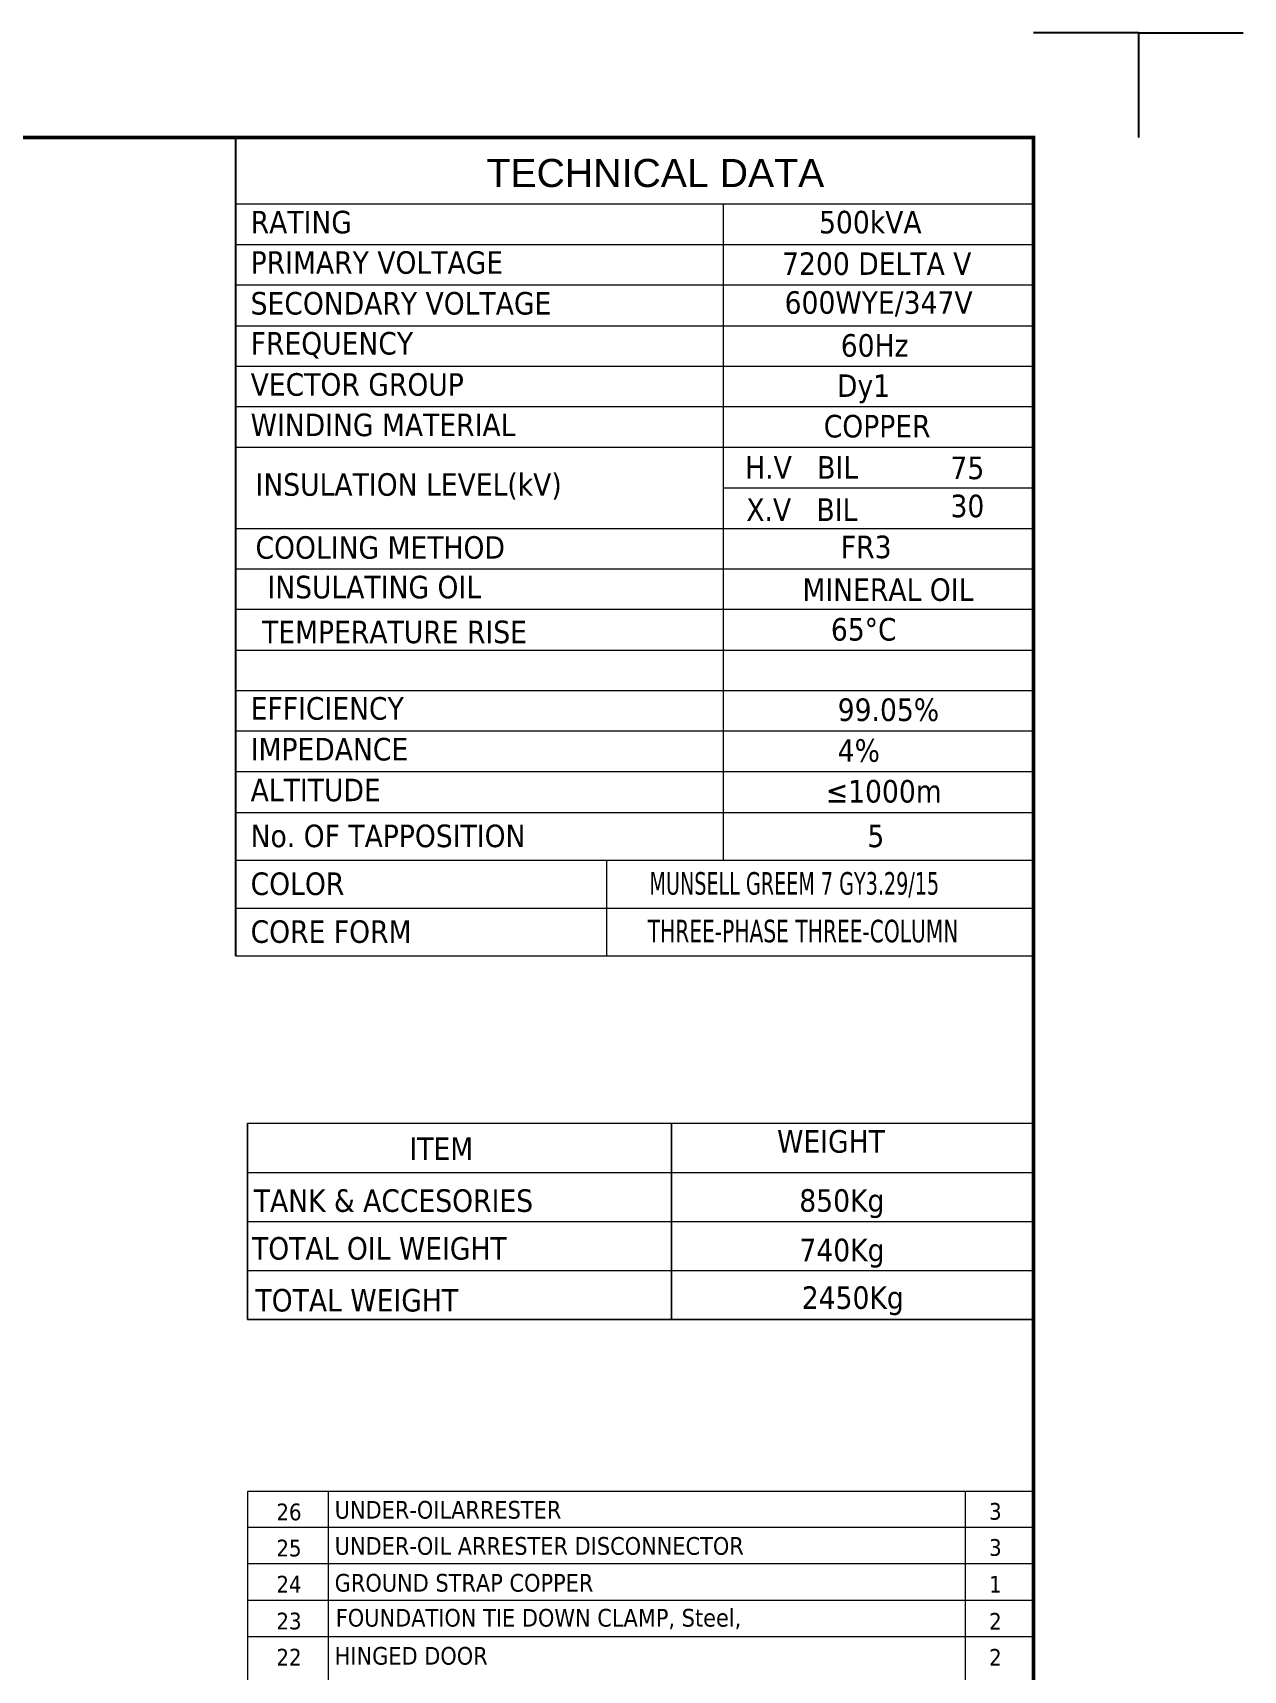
# Model space of a CAD drawing. Header units: millimetres. Extents: x 208456 to 224154, y -159503 to -153953.
# Drawn here: x 214334 to 216492, y -156872 to -153953 of the extents above; entities that cross this region are included whole.
import ezdxf
from ezdxf.enums import TextEntityAlignment as Align

# ---------------------------------------------------------------- set-up
doc = ezdxf.new("R2010")
doc.units = ezdxf.units.MM
doc.header["$LTSCALE"] = 13
for name, color, linetype in [('1', 4, 'Continuous'), ('2', 3, 'Continuous'), ('6文字层', 3, 'Continuous')]:
    doc.layers.add(name, color=color, linetype=linetype)
doc.layers.add('paper', color=254, linetype='Continuous', plot=False)
doc.layers.add('铁心', color=3, linetype='Continuous', lineweight=0)
doc.styles.add('PDF Arial', font='arial.ttf')
doc.styles.add('Tahoma$001', font='tahoma.ttf', dxfattribs={"height": 2.159784})
doc.styles.add('Tahoma_txtstyle_28.87_0_0', font='tahoma.ttf')

msp = doc.modelspace()

# ---------------------------------------------------------------- linework, layer by layer
at = {"layer": '1', "const_width": 6.541}
msp.add_lwpolyline([(208942.335, -159297.596), (216118.335, -159297.596), (216118.335, -154139.846), (208942.335, -154139.846), (208942.335, -159297.596)], dxfattribs=at)
at = {"layer": '2', "ltscale": 10}
msp.add_line((216118.335, -155897.013), (216118.335, -156246.961), dxfattribs=at)
at = {"layer": '6文字层'}
for points in [[(214695.42, -154139.846), (216118.335, -154139.846)], [(214695.42, -154139.846), (214695.42, -155598.625)], [(216118.335, -154139.846), (216118.335, -154982.694)]]:
    msp.add_lwpolyline(points, dxfattribs=at)
at = {"layer": 'paper'}
for q in [(216118.335, -153952.971), (216305.21, -154139.846), (216305.21, -154139.846), (216492.085, -153952.971)]:
    msp.add_line((216305.21, -153952.971), q, dxfattribs=at)
at = {"layer": '铁心'}
for p, q in [((214716.773, -155897.013), (214716.773, -156031.378)), ((214716.773, -156031.378), (214716.773, -155897.013)), ((214716.773, -155897.013), (216118.335, -155897.013)), ((214716.773, -155984.5), (216118.335, -155984.5)), ((214716.773, -156071.987), (216118.335, -156071.987)), ((214716.773, -156159.474), (216118.335, -156159.474)), ((214716.773, -156246.961), (216118.335, -156246.961))]:
    msp.add_line(p, q, dxfattribs=at)
at = {"layer": '铁心', "color": 3, "true_color": 0x00ff00}
for p, q in [((215472.887, -155897.013), (215472.887, -156031.378)), ((215472.887, -156031.378), (215472.887, -155897.013)), ((214716.773, -156155.407), (214716.773, -156031.378)), ((214716.773, -156031.378), (214716.773, -156155.407)), ((215472.887, -156155.407), (215472.887, -156031.378)), ((215472.887, -156031.378), (215472.887, -156155.407)), ((214716.773, -156246.961), (214716.773, -156155.407)), ((214716.773, -156155.407), (214716.773, -156246.961)), ((215472.887, -156246.961), (215472.887, -156155.407)), ((215472.887, -156155.407), (215472.887, -156246.961))]:
    msp.add_line(p, q, dxfattribs=at)
at = {"layer": '铁心'}
for points in [[(214695.42, -154257.804), (216118.335, -154257.804)], [(215564.864, -154257.804), (215564.864, -155428.035)], [(214695.42, -154330.499), (216118.335, -154330.499)], [(214695.42, -154402.508), (216118.335, -154402.508)], [(214695.42, -154475.202), (216118.335, -154475.202)], [(214695.42, -154547.211), (216118.335, -154547.211)], [(214695.42, -154619.22), (216118.335, -154619.22)], [(214695.42, -154691.915), (216118.335, -154691.915)], [(215564.864, -154763.924), (216118.335, -154763.924)], [(214695.42, -154836.619), (216118.335, -154836.619)], [(214695.42, -154908.628), (216118.335, -154908.628)], [(214695.42, -154980.637), (216118.335, -154980.637)], [(214695.42, -155053.332), (216118.335, -155053.332)], [(214695.42, -155125.341), (216118.335, -155125.341)], [(214695.42, -155197.35), (216118.335, -155197.35)], [(214695.42, -155197.35), (216118.335, -155197.35)], [(214695.42, -155270.045), (216118.335, -155270.045)], [(214695.42, -155342.739), (216118.335, -155342.739)], [(214695.42, -155342.739), (216118.335, -155342.739)], [(216118.335, -155342.739), (216118.335, -155598.625)], [(214695.42, -155428.035), (216118.335, -155428.035)], [(215356.626, -155428.035), (215356.626, -155598.625)], [(214695.419, -155513.33), (216118.335, -155513.33)], [(214695.42, -155513.33), (216118.335, -155513.33)], [(214695.419, -155598.625), (216118.335, -155598.625)], [(214695.42, -155598.625), (216118.335, -155598.625)], [(216118.335, -156246.961), (214716.773, -156246.961), (214716.773, -156246.961)], [(214716.773, -156553.232), (214716.773, -158363.221)], [(216118.335, -156553.232), (214716.773, -156553.232), (214716.773, -156553.232)], [(216118.335, -156553.232), (214716.773, -156553.232), (214716.773, -156553.232)], [(214860.257, -156553.232), (214860.257, -158298.827)], [(215996.494, -156553.232), (215996.494, -158298.827)], [(216118.335, -156617.627), (214716.773, -156617.627), (214716.773, -156617.627)], [(216118.335, -156617.627), (214716.773, -156617.627), (214716.773, -156617.627)], [(216118.335, -156682.021), (214716.773, -156682.021), (214716.773, -156682.021)], [(216118.335, -156747.751), (214716.773, -156747.751), (214716.773, -156747.751)], [(216118.335, -156747.751), (214716.773, -156747.751), (214716.773, -156747.751)], [(216118.335, -156747.751), (214716.773, -156747.751), (214716.773, -156747.751)], [(216118.335, -156812.146), (214716.773, -156812.146), (214716.773, -156812.146)]]:
    msp.add_lwpolyline(points, dxfattribs=at)

# ---------------------------------------------------------------- texts
for s, height, style, p in [('TECHNICAL DATA', 50.06987, 'PDF Arial', (215142.754, -154228.004)), ('RATING', 40.1901, 'Tahoma$001', (214722.334, -154310.61)), ('500kVA', 40.1901, 'Tahoma$001', (215735.734, -154310.61)), ('PRIMARY VOLTAGE', 40.19014, 'Tahoma$001', (214722.334, -154382.62)), ('7200 DELTA V', 40.19014, 'Tahoma$001', (215669.873, -154384.598)), ('600WYE/347V', 40.19014, 'Tahoma$001', (215674.369, -154453.884)), ('SECONDARY VOLTAGE', 40.19014, 'Tahoma$001', (214722.334, -154455.314)), ('FREQUENCY', 40.1901, 'Tahoma$001', (214722.334, -154526.637)), ('60Hz', 40.1901, 'Tahoma$001', (215774.427, -154530.332)), ('VECTOR GROUP', 40.19014, 'Tahoma$001', (214722.334, -154600.018)), ('Dy1', 40.1901, 'Tahoma$001', (215767.679, -154602.139)), ('WINDING MATERIAL', 40.19014, 'Tahoma$001', (214722.334, -154672.027)), ('COPPER', 40.1901, 'Tahoma$001', (215744.086, -154674.347)), ('75', 40.1901, 'Tahoma$001', (215969.99, -154748.678)), ('INSULATION LEVEL(kV)', 40.19014, 'Tahoma$001', (214730.974, -154778.273)), ('30', 40.1901, 'Tahoma$001', (215970.084, -154816.597)), ('COOLING METHOD', 40.19014, 'Tahoma$001', (214730.974, -154890.582)), ('FR3', 40.1901, 'Tahoma$001', (215774.641, -154889.631)), ('EFFICIENCY', 40.1901, 'Tahoma$001', (214722.334, -155177.461)), ('99.05%%%', 40.1901, 'Tahoma$001', (215769.043, -155179.782)), ('IMPEDANCE', 40.1901, 'Tahoma$001', (214722.334, -155250.156)), ('4%%%', 40.1901, 'Tahoma$001', (215769.043, -155252.477)), ('ALTITUDE', 40.1901, 'Tahoma$001', (214722.334, -155322.851)), ('≤1000m', 40.1901, 'Tahoma$001', (215747.843, -155325.172)), ('No. OF TAPPOSITION', 40.19014, 'Tahoma$001', (214722.273, -155404.699)), ('5', 40.19, 'Tahoma$001', (215821.829, -155404.699)), ('COLOR', 40.1901, 'Tahoma$001', (214722.273, -155489.994)), ('UNDER-OILARRESTER', 31.56081, 'Tahoma$001', (214872.122, -156601.713)), ('3', 29.834, 'Tahoma$001', (216038.919, -156603.6)), ('UNDER-OIL ARRESTER DISCONNECTOR', 31.56081, 'Tahoma$001', (214872.122, -156666.108)), ('3', 29.834, 'Tahoma$001', (216038.919, -156667.994)), ('GROUND STRAP COPPER', 31.56081, 'Tahoma$001', (214872.122, -156731.838)), ('1', 29.834, 'Tahoma$001', (216038.919, -156733.725)), ('FOUNDATION TIE DOWN CLAMP, Steel, ', 31.5647, 'Tahoma$001', (214874.08, -156794.14)), ('2', 29.834, 'Tahoma$001', (216038.919, -156799.722)), ('HINGED DOOR', 31.56081, 'Tahoma$001', (214872.122, -156861.963)), ('2', 29.834, 'Tahoma$001', (216038.919, -156863.849))]:
    msp.add_text(s, height=height, dxfattribs=dict(at, style=style)).set_placement(p)
at = {"layer": '铁心', "style": 'Tahoma$001'}
for s, height, p in [('H.V   BIL', 40.1901, (215704.741, -154727.82)), ('X.V   BIL', 40.1901, (215705.056, -154803.115)), ('INSULATING OIL', 40.19014, (214942.667, -154941.111)), ('MINERAL OIL', 40.19014, (215858.544, -154945.602)), ('TEMPERATURE RISE ', 40.19014, (214986.357, -155021.059))]:
    msp.add_text(s, height=height, dxfattribs=at).set_placement(p, align=Align.MIDDLE)
msp.add_text('65%%DC', height=40.1901, dxfattribs=at).set_placement((215756.848, -155016.37), align=Align.MIDDLE_LEFT)
at = {"layer": '铁心', "color": 3, "true_color": 0x00ff00, "style": 'Tahoma$001', "width": 0.72}
msp.add_text('MUNSELL GREEM 7 GY3.29/15', height=40.19014, dxfattribs=at).set_placement((215433.328, -155489.385))
at = {"layer": '铁心', "color": 3, "true_color": 0x00ff00}
for s, height, style, p in [('CORE FORM', 40.1901, 'Tahoma$001', (214722.273, -155575.29)), ('ITEM', 40.1901, 'Tahoma$001', (215005.308, -155962.196)), ('TANK & ACCESORIES', 40.19014, 'Tahoma$001', (214727.824, -156054.826)), ('850Kg', 40.1901, 'Tahoma$001', (215700.535, -156054.614)), ('TOTAL OIL WEIGHT', 40.19014, 'Tahoma$001', (214724.749, -156139.978)), ('740Kg', 40.1901, 'Tahoma$001', (215700.789, -156142.91)), ('TOTAL WEIGHT', 40.19014, 'Tahoma$001', (214730.9, -156232.435)), ('2450Kg', 40.1901, 'Tahoma$001', (215704.928, -156227.718)), ('26', 29.8816, 'Tahoma_txtstyle_28.87_0_0', (214768.208, -156604.644)), ('25', 29.8816, 'Tahoma_txtstyle_28.87_0_0', (214768.208, -156669.038)), ('24', 29.8816, 'Tahoma_txtstyle_28.87_0_0', (214768.208, -156733.432)), ('23', 29.8816, 'Tahoma_txtstyle_28.87_0_0', (214768.208, -156799.163)), ('22', 29.8816, 'Tahoma_txtstyle_28.87_0_0', (214768.208, -156863.557))]:
    msp.add_text(s, height=height, dxfattribs=dict(at, style=style)).set_placement(p)
at = {"layer": '铁心', "style": 'Tahoma$001', "width": 0.76}
msp.add_text('THREE-PHASE THREE-COLUMN', height=40.19014, dxfattribs=at).set_placement((215430.241, -155574.335))
at = {"layer": '铁心', "color": 3, "true_color": 0x00ff00, "insert": (215660.972, -155909.094), "char_height": 40.1901, "width": 467.33137, "attachment_point": 1, "style": 'Tahoma$001'}
msp.add_mtext('WEIGHT', dxfattribs=at)

doc.saveas('drawing.dxf')
